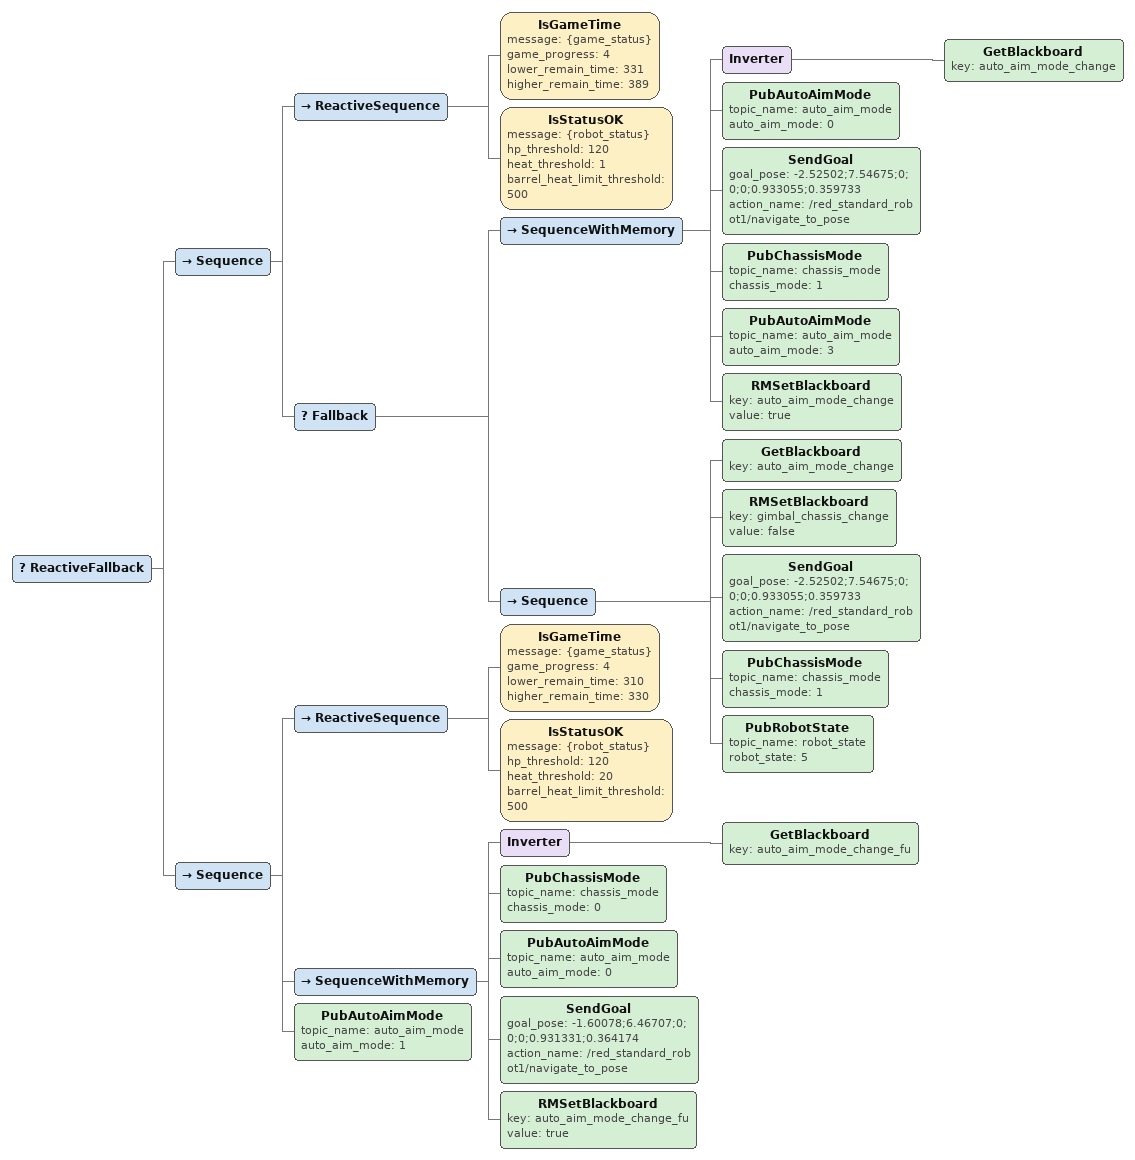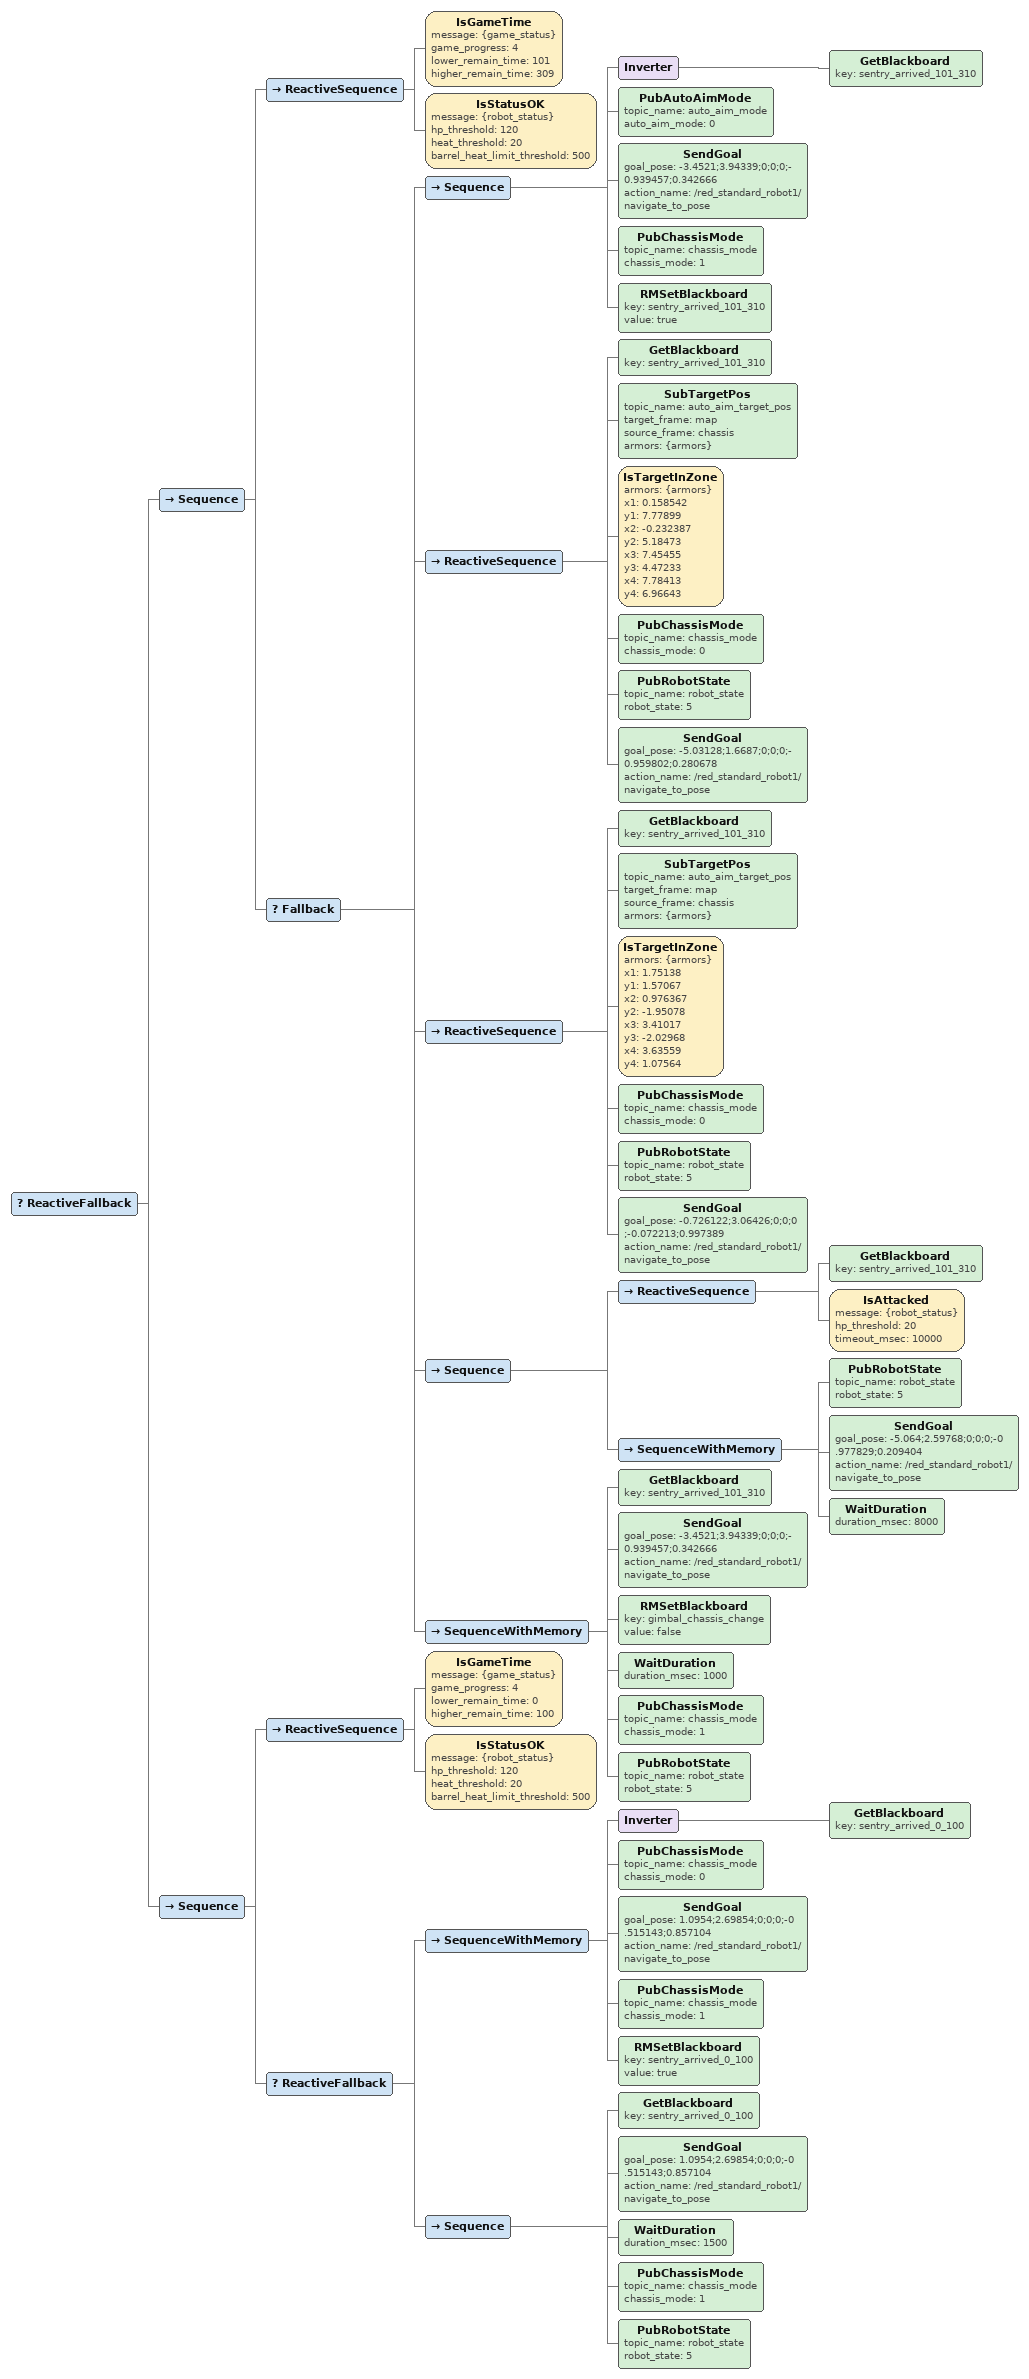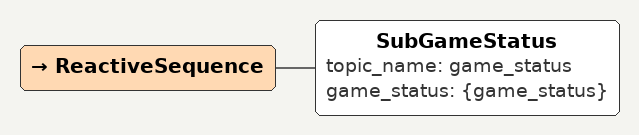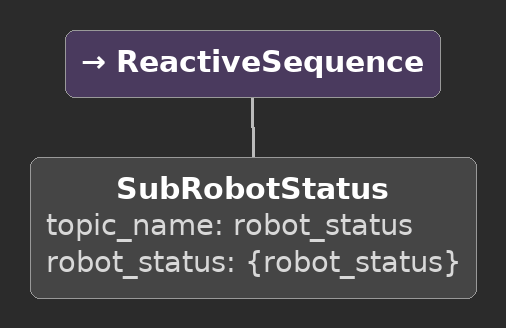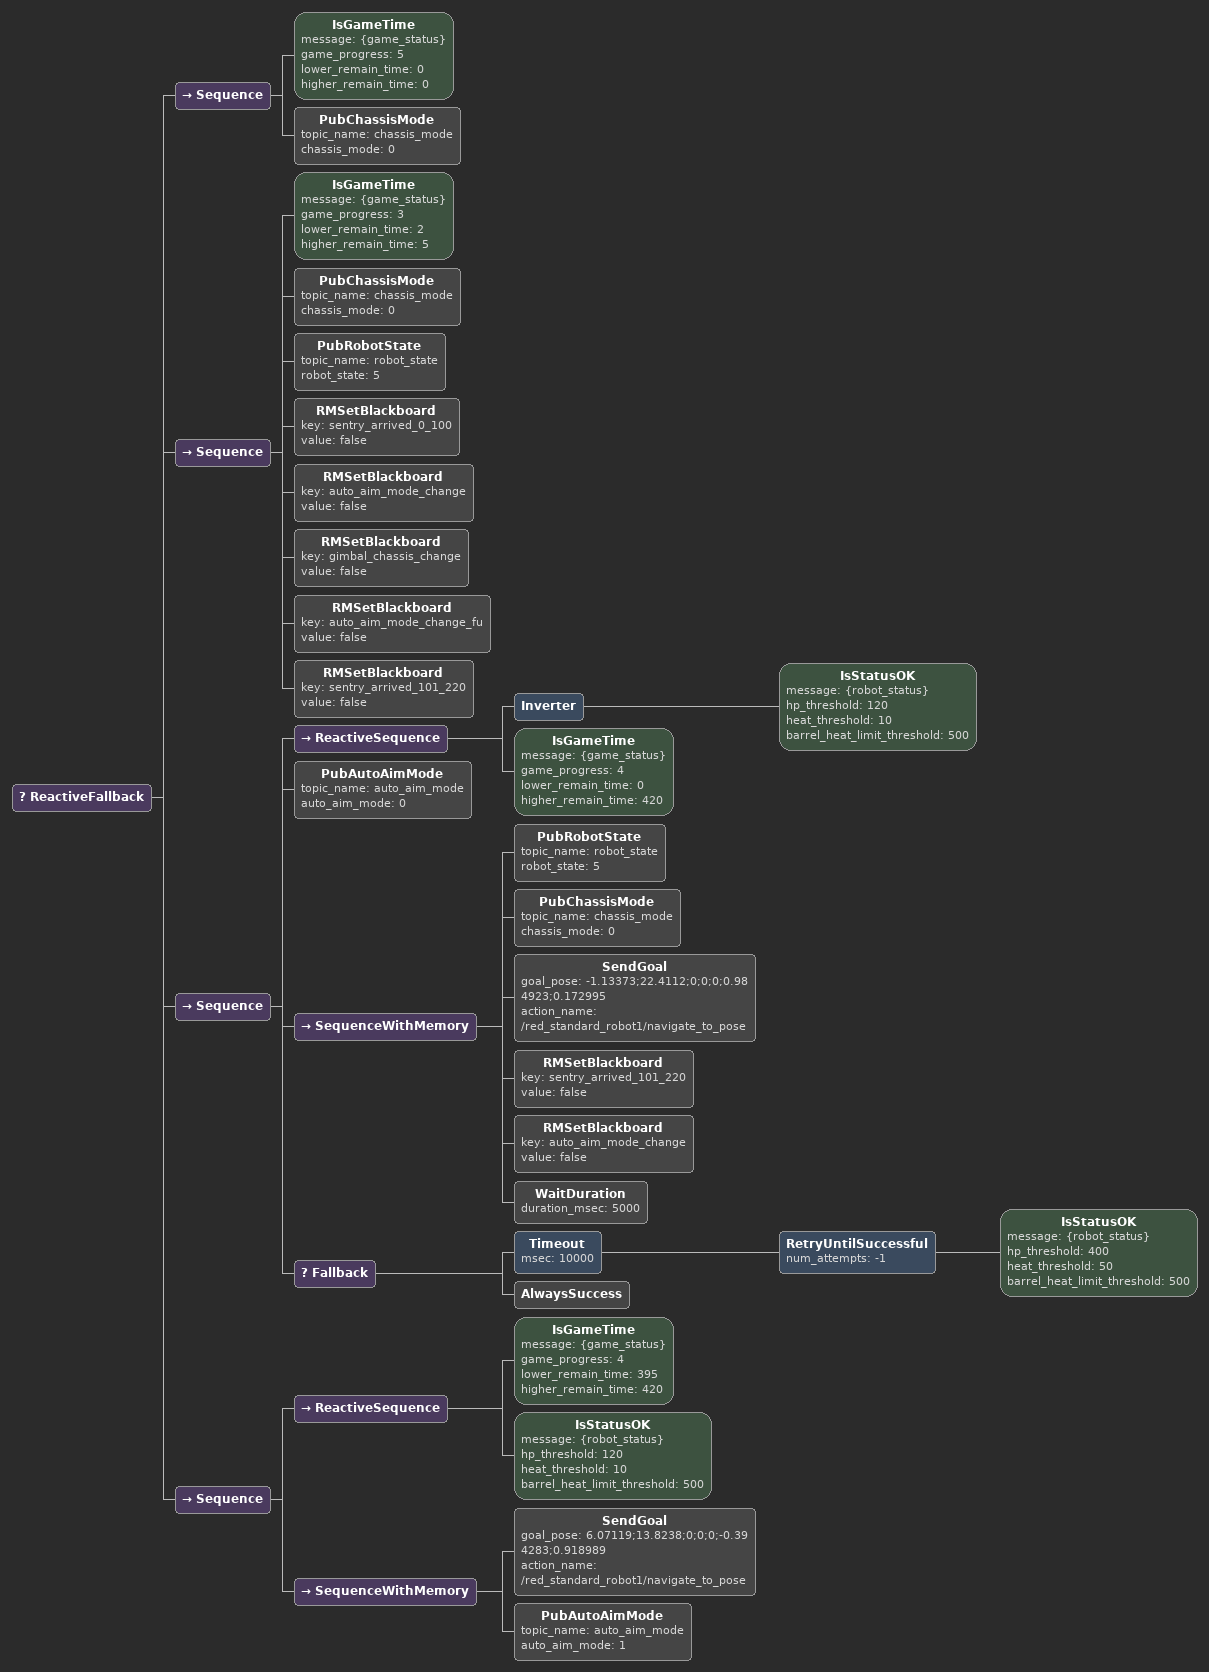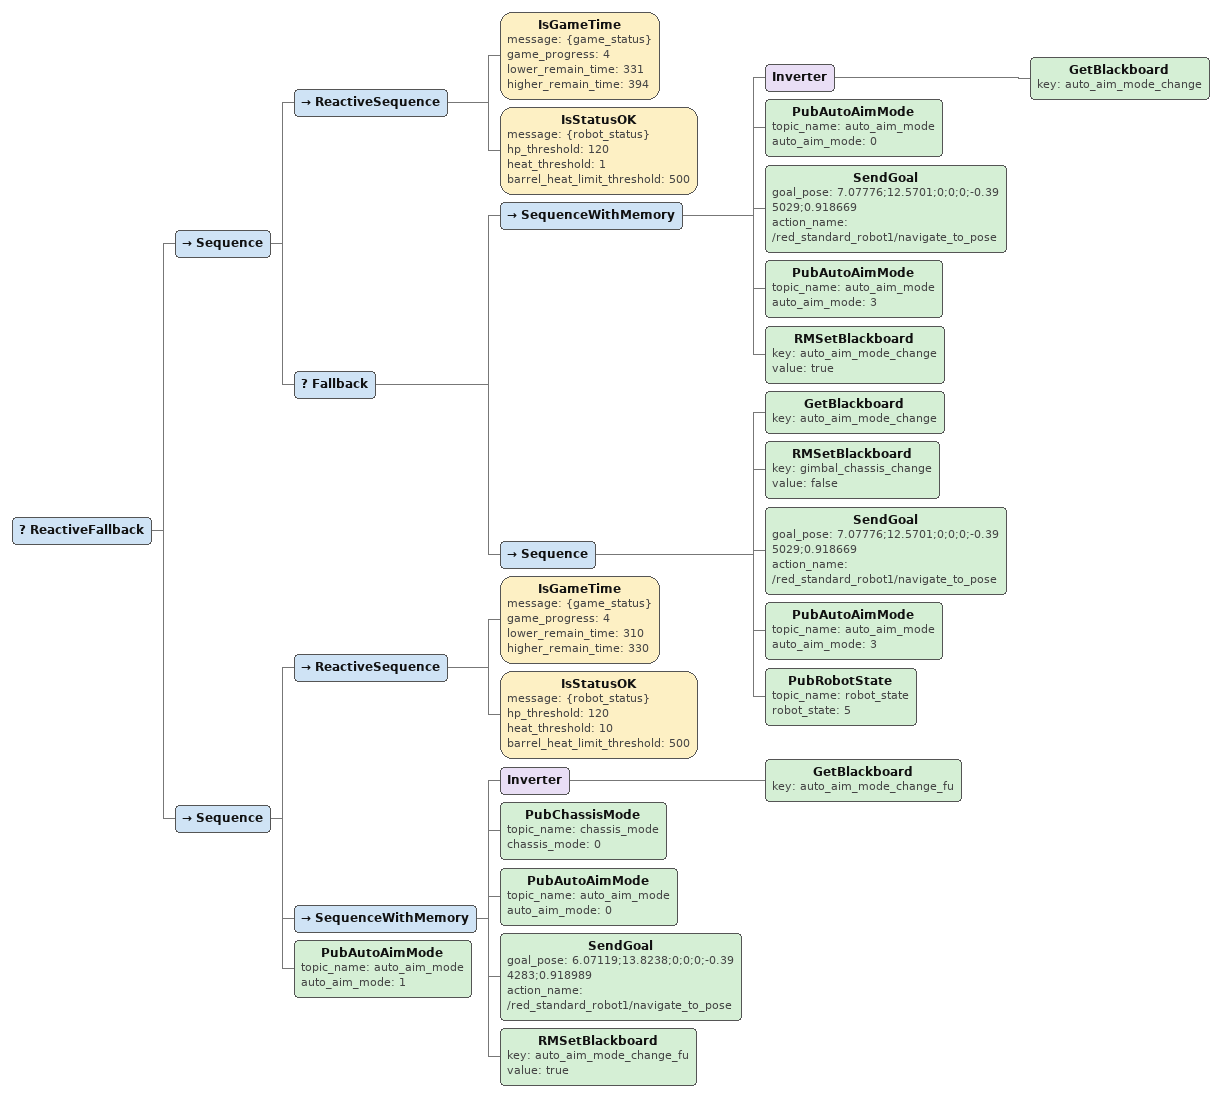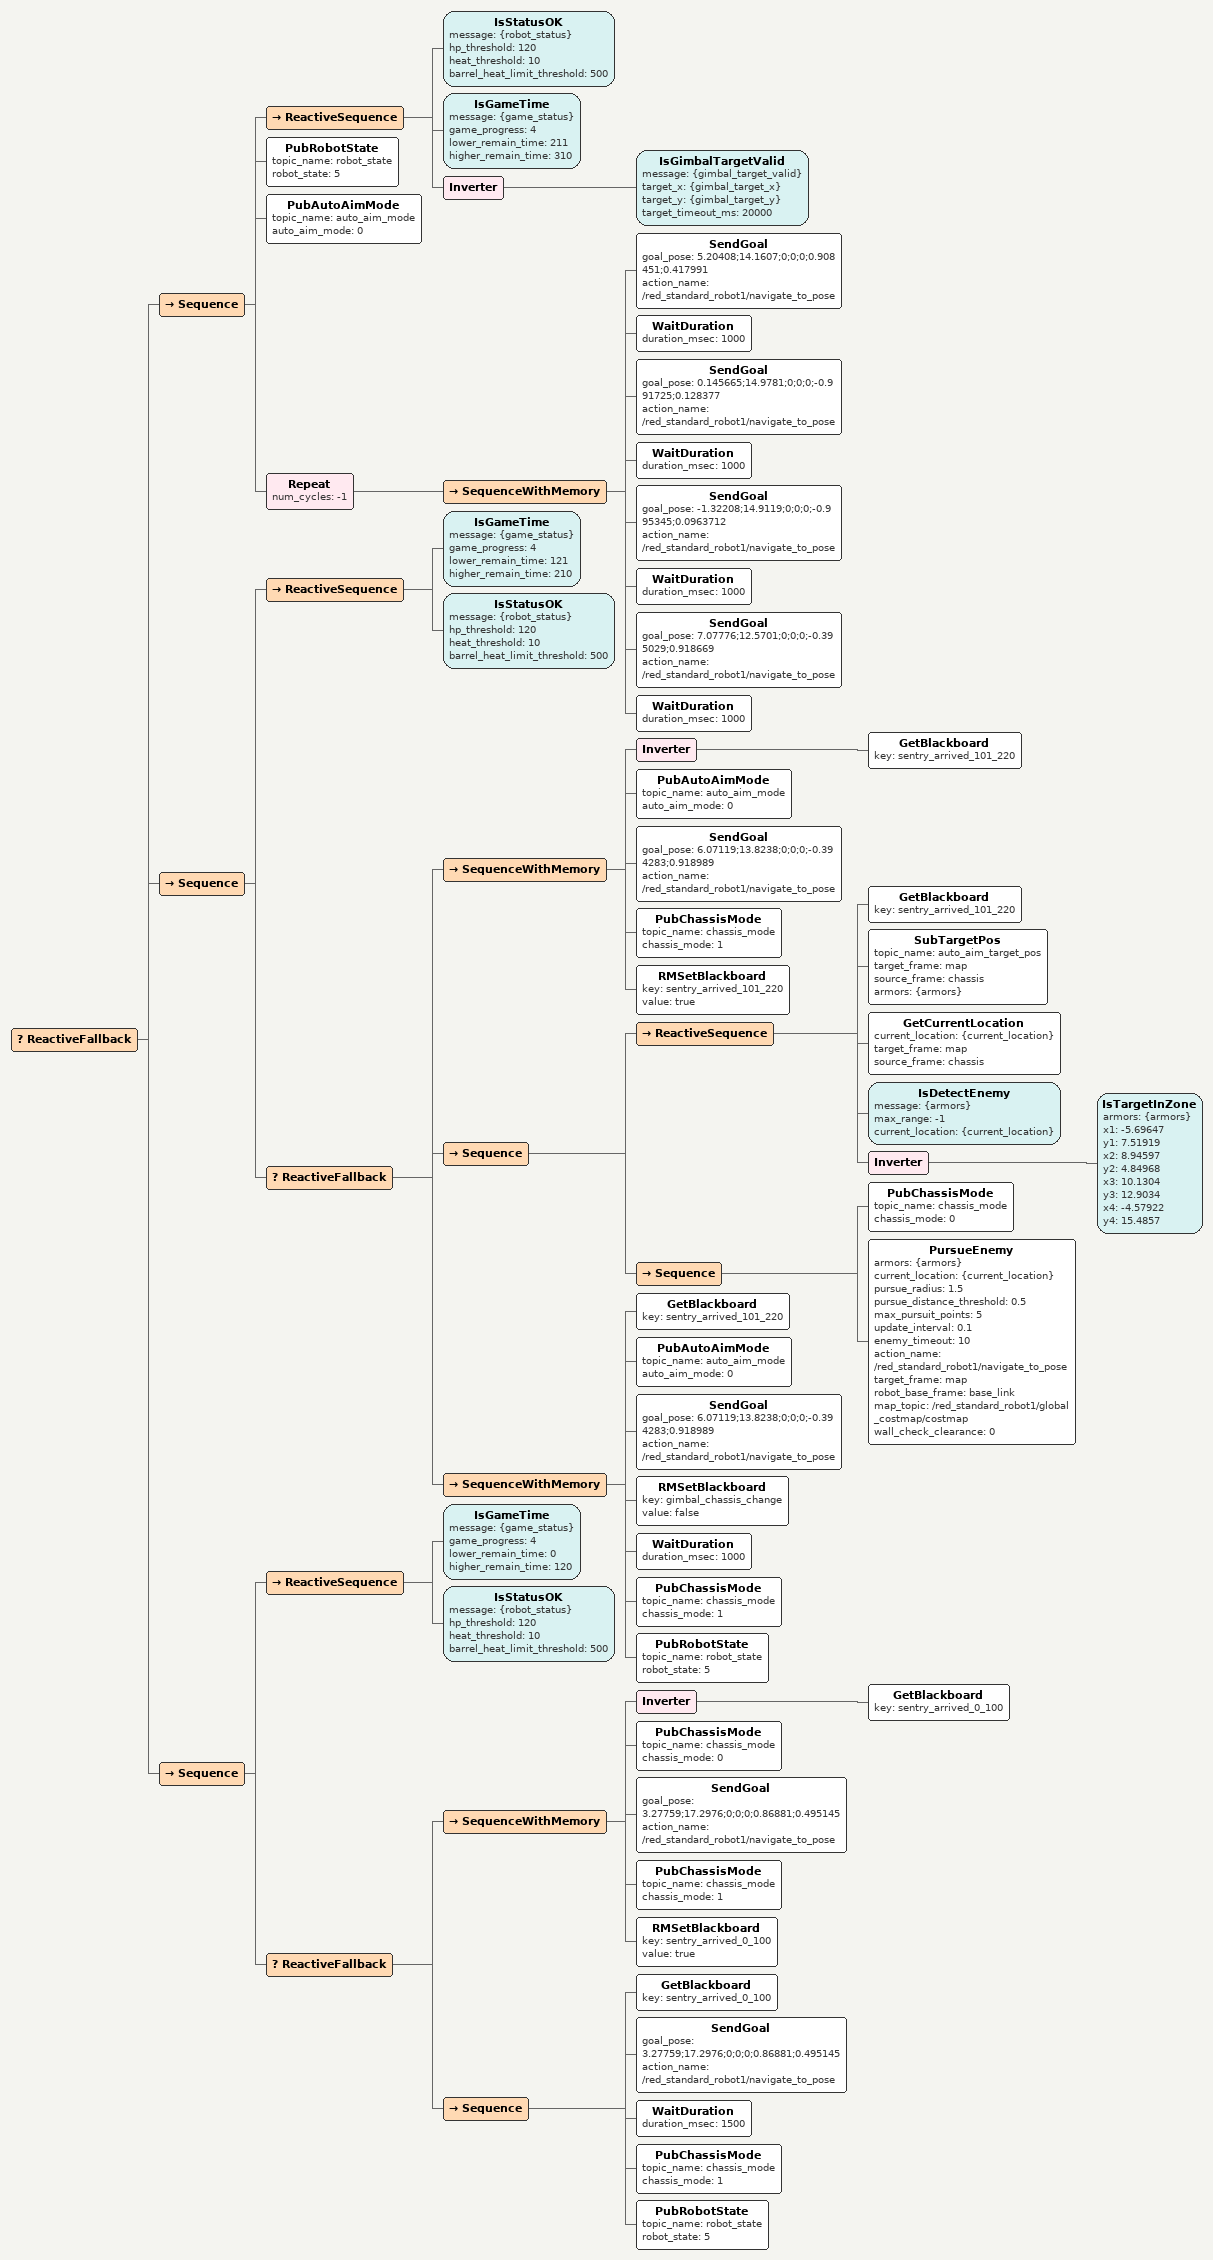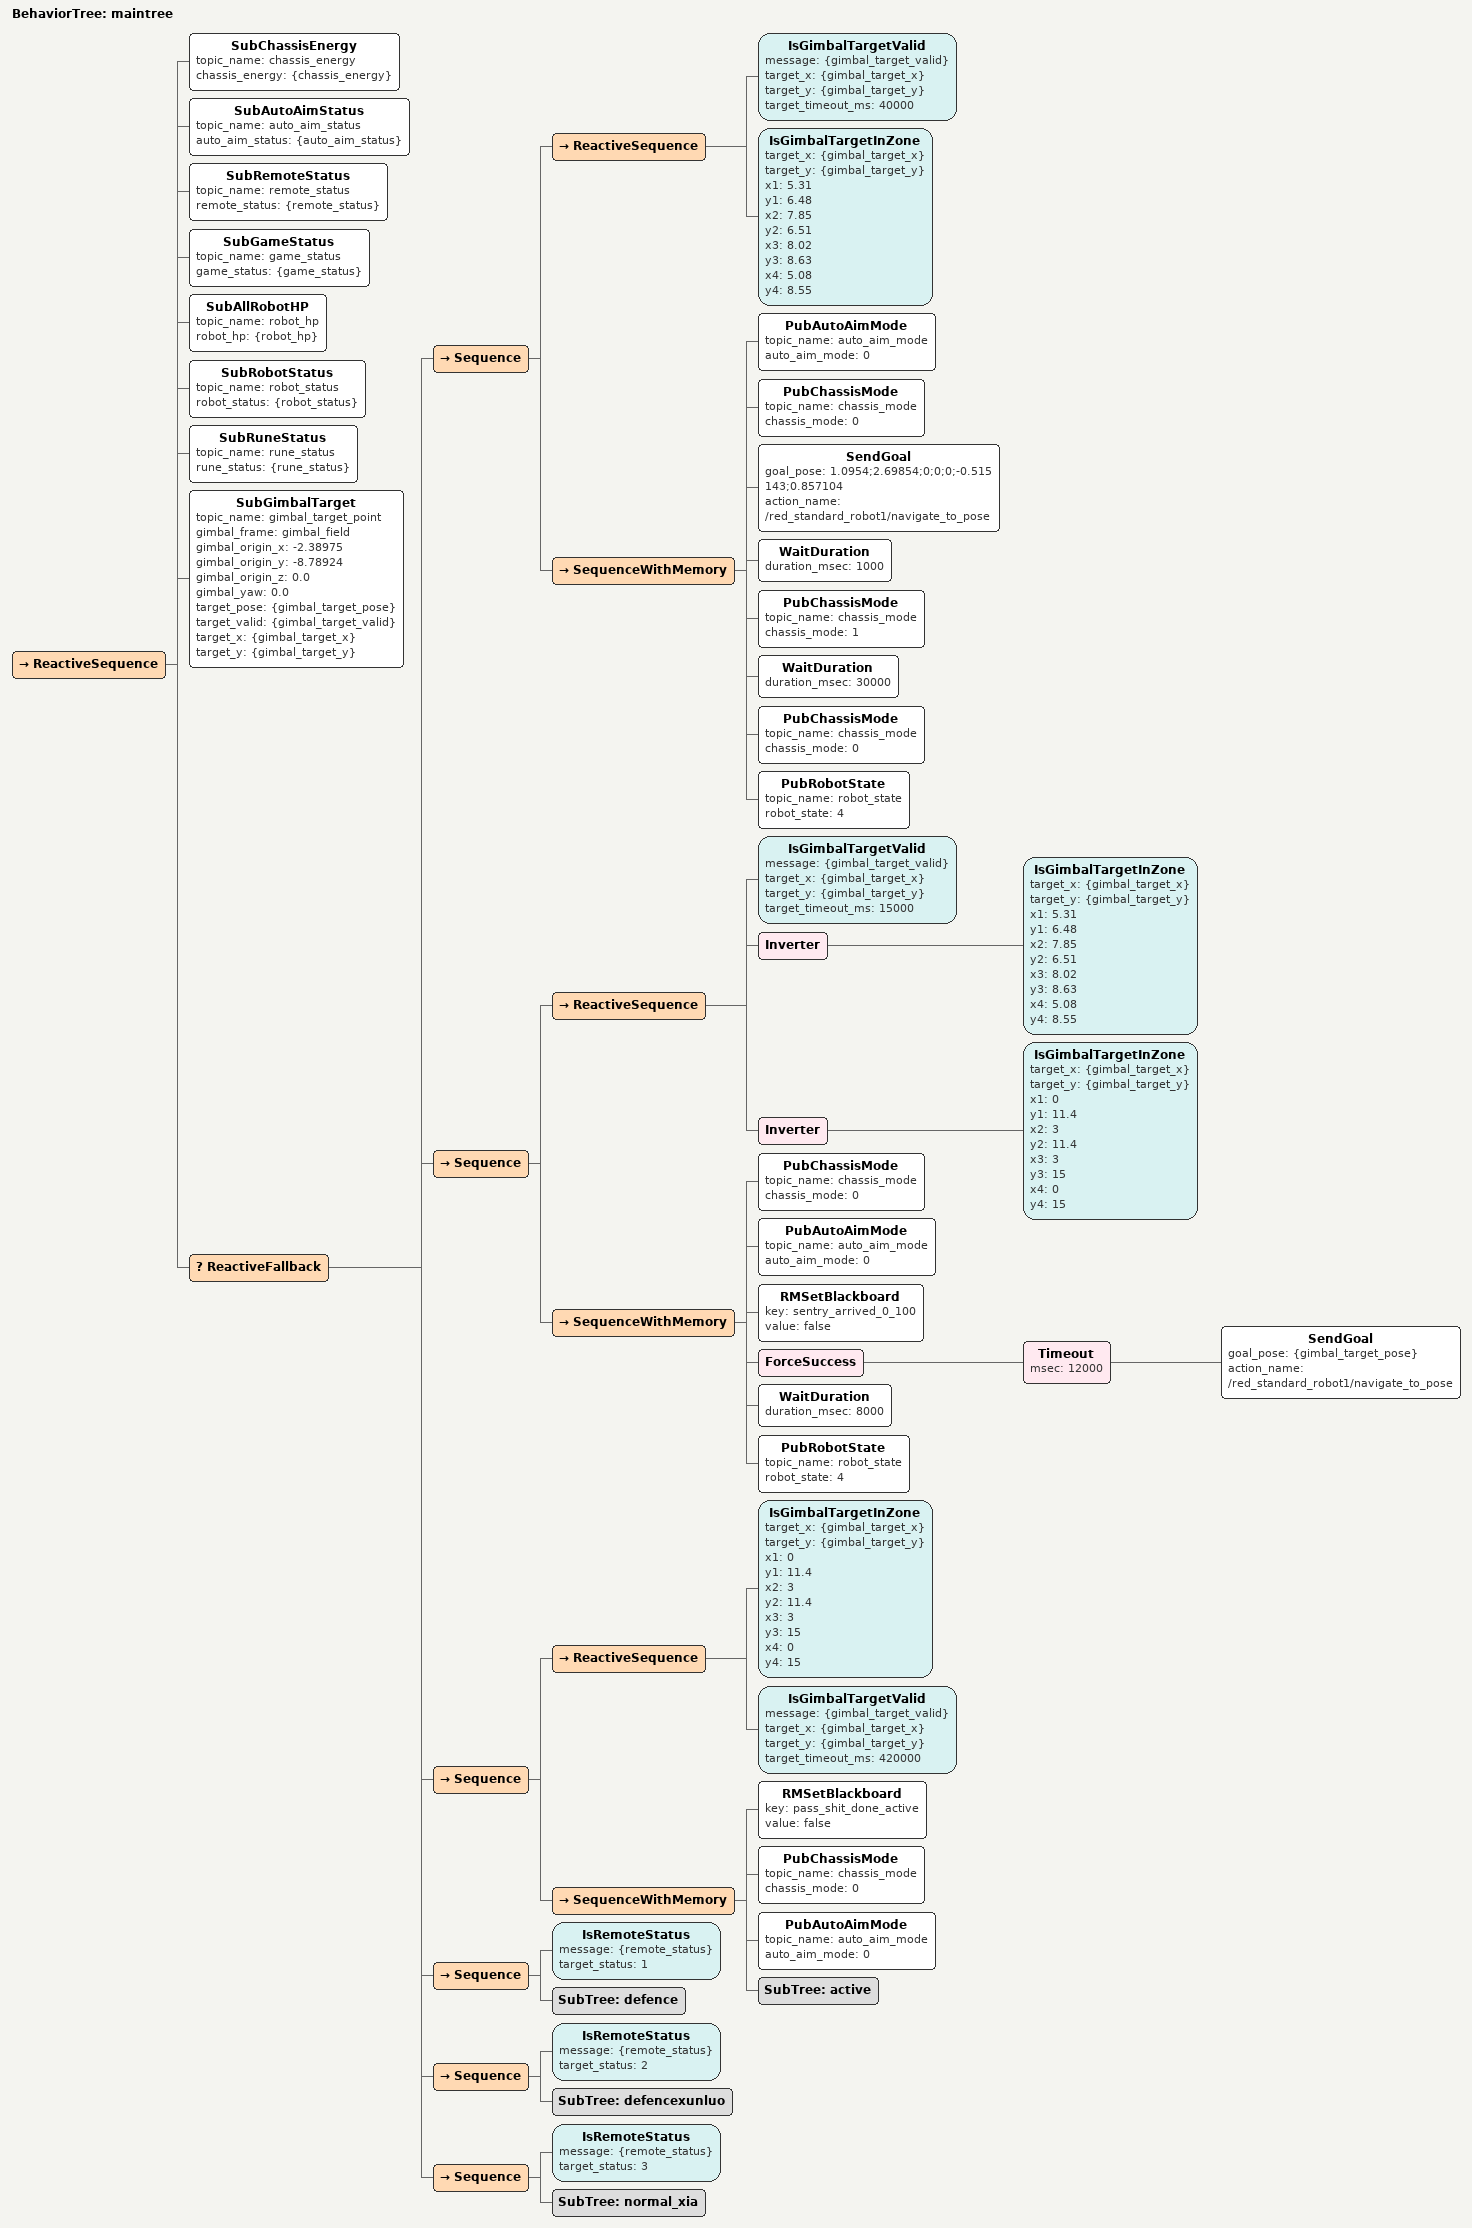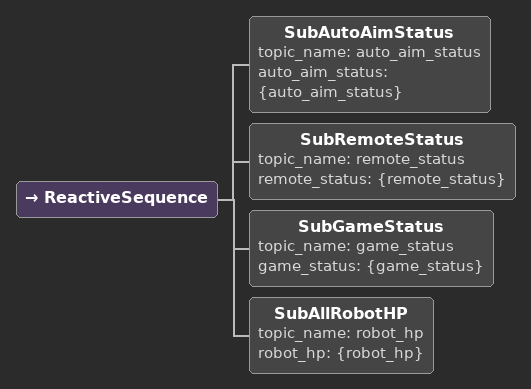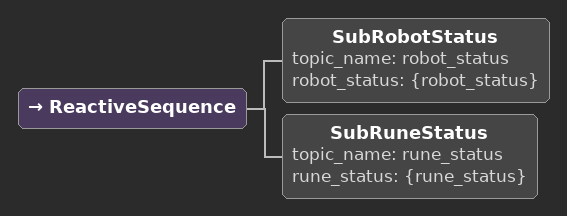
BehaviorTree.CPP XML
<ReactiveFallback>
  <Sequence>
    <ReactiveSequence>
      <IsGameTime message="{game_status}" game_progress="4" lower_remain_time="331" higher_remain_time="389"/>
      <IsStatusOK message="{robot_status}" hp_threshold="120" heat_threshold="1" barrel_heat_limit_threshold="500"/>
    </ReactiveSequence>
    <Fallback>
      <SequenceWithMemory>
        <Inverter>
          <GetBlackboard key="auto_aim_mode_change"/>
        </Inverter>
        <PubAutoAimMode topic_name="auto_aim_mode" auto_aim_mode="0"/>
        <SendGoal goal_pose="-2.52502;7.54675;0;0;0;0.933055;0.359733" action_name="/red_standard_robot1/navigate_to_pose"/>
        <PubChassisMode topic_name="chassis_mode" chassis_mode="1"/>
        <PubAutoAimMode topic_name="auto_aim_mode" auto_aim_mode="3"/>
        <RMSetBlackboard key="auto_aim_mode_change" value="true"/>
      </SequenceWithMemory>
      <Sequence>
        <GetBlackboard key="auto_aim_mode_change"/>
        <RMSetBlackboard key="gimbal_chassis_change" value="false"/>
        <SendGoal goal_pose="-2.52502;7.54675;0;0;0;0.933055;0.359733" action_name="/red_standard_robot1/navigate_to_pose"/>
        <PubChassisMode topic_name="chassis_mode" chassis_mode="1"/>
        <PubRobotState topic_name="robot_state" robot_state="5"/>
      </Sequence>
    </Fallback>
  </Sequence>
  <Sequence>
    <ReactiveSequence>
      <IsGameTime message="{game_status}" game_progress="4" lower_remain_time="310" higher_remain_time="330"/>
      <IsStatusOK message="{robot_status}" hp_threshold="120" heat_threshold="20" barrel_heat_limit_threshold="500"/>
    </ReactiveSequence>
    <SequenceWithMemory>
      <Inverter>
        <GetBlackboard key="auto_aim_mode_change_fu"/>
      </Inverter>
      <PubChassisMode topic_name="chassis_mode" chassis_mode="0"/>
      <PubAutoAimMode topic_name="auto_aim_mode" auto_aim_mode="0"/>
      <SendGoal goal_pose="-1.60078;6.46707;0;0;0;0.931331;0.364174" action_name="/red_standard_robot1/navigate_to_pose"/>
      <RMSetBlackboard key="auto_aim_mode_change_fu" value="true"/>
    </SequenceWithMemory>
    <PubAutoAimMode topic_name="auto_aim_mode" auto_aim_mode="1"/>
  </Sequence>
</ReactiveFallback>

<ReactiveFallback>
  <Sequence>
    <ReactiveSequence>
      <IsGameTime message="{game_status}" game_progress="4" lower_remain_time="101" higher_remain_time="309"/>
      <IsStatusOK message="{robot_status}" hp_threshold="120" heat_threshold="20" barrel_heat_limit_threshold="500"/>
    </ReactiveSequence>
    <Fallback>
      <Sequence>
        <Inverter>
          <GetBlackboard key="sentry_arrived_101_310"/>
        </Inverter>
        <PubAutoAimMode topic_name="auto_aim_mode" auto_aim_mode="0"/>
        <SendGoal goal_pose="-3.4521;3.94339;0;0;0;-0.939457;0.342666" action_name="/red_standard_robot1/navigate_to_pose"/>
        <PubChassisMode topic_name="chassis_mode" chassis_mode="1"/>
        <RMSetBlackboard key="sentry_arrived_101_310" value="true"/>
      </Sequence>
      <ReactiveSequence>
        <GetBlackboard key="sentry_arrived_101_310"/>
        <SubTargetPos topic_name="auto_aim_target_pos" target_frame="map" source_frame="chassis" armors="{armors}"/>
        <IsTargetInZone armors="{armors}" x1="0.158542" y1="7.77899" x2="-0.232387" y2="5.18473" x3="7.45455" y3="4.47233" x4="7.78413" y4="6.96643"/>
        <PubChassisMode topic_name="chassis_mode" chassis_mode="0"/>
        <PubRobotState topic_name="robot_state" robot_state="5"/>
        <SendGoal goal_pose="-5.03128;1.6687;0;0;0;-0.959802;0.280678" action_name="/red_standard_robot1/navigate_to_pose"/>
      </ReactiveSequence>
      <ReactiveSequence>
        <GetBlackboard key="sentry_arrived_101_310"/>
        <SubTargetPos topic_name="auto_aim_target_pos" target_frame="map" source_frame="chassis" armors="{armors}"/>
        <IsTargetInZone armors="{armors}" x1="1.75138" y1="1.57067" x2="0.976367" y2="-1.95078" x3="3.41017" y3="-2.02968" x4="3.63559" y4="1.07564"/>
        <PubChassisMode topic_name="chassis_mode" chassis_mode="0"/>
        <PubRobotState topic_name="robot_state" robot_state="5"/>
        <SendGoal goal_pose="-0.726122;3.06426;0;0;0;-0.072213;0.997389" action_name="/red_standard_robot1/navigate_to_pose"/>
      </ReactiveSequence>
      <Sequence>
        <ReactiveSequence>
          <GetBlackboard key="sentry_arrived_101_310"/>
          <IsAttacked message="{robot_status}" hp_threshold="20" timeout_msec="10000"/>
        </ReactiveSequence>
        <SequenceWithMemory>
          <PubRobotState topic_name="robot_state" robot_state="5"/>
          <SendGoal goal_pose="-5.064;2.59768;0;0;0;-0.977829;0.209404" action_name="/red_standard_robot1/navigate_to_pose"/>
          <WaitDuration duration_msec="8000"/>
        </SequenceWithMemory>
      </Sequence>
      <SequenceWithMemory>
        <GetBlackboard key="sentry_arrived_101_310"/>
        <SendGoal goal_pose="-3.4521;3.94339;0;0;0;-0.939457;0.342666" action_name="/red_standard_robot1/navigate_to_pose"/>
        <RMSetBlackboard key="gimbal_chassis_change" value="false"/>
        <WaitDuration duration_msec="1000"/>
        <PubChassisMode topic_name="chassis_mode" chassis_mode="1"/>
        <PubRobotState topic_name="robot_state" robot_state="5"/>
      </SequenceWithMemory>
    </Fallback>
  </Sequence>
  <Sequence>
    <ReactiveSequence>
      <IsGameTime message="{game_status}" game_progress="4" lower_remain_time="0" higher_remain_time="100"/>
      <IsStatusOK message="{robot_status}" hp_threshold="120" heat_threshold="20" barrel_heat_limit_threshold="500"/>
    </ReactiveSequence>
    <ReactiveFallback>
      <SequenceWithMemory>
        <Inverter>
          <GetBlackboard key="sentry_arrived_0_100"/>
        </Inverter>
        <PubChassisMode topic_name="chassis_mode" chassis_mode="0"/>
        <SendGoal goal_pose="1.0954;2.69854;0;0;0;-0.515143;0.857104" action_name="/red_standard_robot1/navigate_to_pose"/>
        <PubChassisMode topic_name="chassis_mode" chassis_mode="1"/>
        <RMSetBlackboard key="sentry_arrived_0_100" value="true"/>
      </SequenceWithMemory>
      <Sequence>
        <GetBlackboard key="sentry_arrived_0_100"/>
        <SendGoal goal_pose="1.0954;2.69854;0;0;0;-0.515143;0.857104" action_name="/red_standard_robot1/navigate_to_pose"/>
        <WaitDuration duration_msec="1500"/>
        <PubChassisMode topic_name="chassis_mode" chassis_mode="1"/>
        <PubRobotState topic_name="robot_state" robot_state="5"/>
      </Sequence>
    </ReactiveFallback>
  </Sequence>
</ReactiveFallback>

<ReactiveSequence>
  <SubGameStatus topic_name="game_status" game_status="{game_status}"/>
</ReactiveSequence>

<ReactiveSequence>
  <SubRobotStatus topic_name="robot_status" robot_status="{robot_status}"/>
</ReactiveSequence>

<ReactiveFallback>
  <Sequence>
    <IsGameTime message="{game_status}" game_progress="5" lower_remain_time="0" higher_remain_time="0"/>
    <PubChassisMode topic_name="chassis_mode" chassis_mode="0"/>
  </Sequence>
  <Sequence>
    <IsGameTime message="{game_status}" game_progress="3" lower_remain_time="2" higher_remain_time="5"/>
    <PubChassisMode topic_name="chassis_mode" chassis_mode="0"/>
    <PubRobotState topic_name="robot_state" robot_state="5"/>
    <RMSetBlackboard key="sentry_arrived_0_100" value="false"/>
    <RMSetBlackboard key="auto_aim_mode_change" value="false"/>
    <RMSetBlackboard key="gimbal_chassis_change" value="false"/>
    <RMSetBlackboard key="auto_aim_mode_change_fu" value="false"/>
    <RMSetBlackboard key="sentry_arrived_101_220" value="false"/>
  </Sequence>
  <Sequence>
    <ReactiveSequence>
      <Inverter>
        <IsStatusOK message="{robot_status}" hp_threshold="120" heat_threshold="10" barrel_heat_limit_threshold="500"/>
      </Inverter>
      <IsGameTime message="{game_status}" game_progress="4" lower_remain_time="0" higher_remain_time="420"/>
    </ReactiveSequence>
    <PubAutoAimMode topic_name="auto_aim_mode" auto_aim_mode="0"/>
    <SequenceWithMemory>
      <PubRobotState topic_name="robot_state" robot_state="5"/>
      <PubChassisMode topic_name="chassis_mode" chassis_mode="0"/>
      <SendGoal goal_pose="-1.13373;22.4112;0;0;0;0.984923;0.172995" action_name="/red_standard_robot1/navigate_to_pose"/>
      <RMSetBlackboard key="sentry_arrived_101_220" value="false"/>
      <RMSetBlackboard key="auto_aim_mode_change" value="false"/>
      <WaitDuration duration_msec="5000"/>
    </SequenceWithMemory>
    <Fallback>
      <Timeout msec="10000">
        <RetryUntilSuccessful num_attempts="-1">
          <IsStatusOK message="{robot_status}" hp_threshold="400" heat_threshold="50" barrel_heat_limit_threshold="500"/>
        </RetryUntilSuccessful>
      </Timeout>
      <AlwaysSuccess/>
    </Fallback>
  </Sequence>
  <Sequence>
    <ReactiveSequence>
      <IsGameTime message="{game_status}" game_progress="4" lower_remain_time="395" higher_remain_time="420"/>
      <IsStatusOK message="{robot_status}" hp_threshold="120" heat_threshold="10" barrel_heat_limit_threshold="500"/>
    </ReactiveSequence>
    <SequenceWithMemory>
      <SendGoal goal_pose="6.07119;13.8238;0;0;0;-0.394283;0.918989" action_name="/red_standard_robot1/navigate_to_pose"/>
      <PubAutoAimMode topic_name="auto_aim_mode" auto_aim_mode="1"/>
    </SequenceWithMemory>
  </Sequence>
</ReactiveFallback>

<ReactiveFallback>
  <Sequence>
    <ReactiveSequence>
      <IsGameTime message="{game_status}" game_progress="4" lower_remain_time="331" higher_remain_time="394"/>
      <IsStatusOK message="{robot_status}" hp_threshold="120" heat_threshold="1" barrel_heat_limit_threshold="500"/>
    </ReactiveSequence>
    <Fallback>
      <SequenceWithMemory>
        <Inverter>
          <GetBlackboard key="auto_aim_mode_change"/>
        </Inverter>
        <PubAutoAimMode topic_name="auto_aim_mode" auto_aim_mode="0"/>
        <SendGoal goal_pose="7.07776;12.5701;0;0;0;-0.395029;0.918669" action_name="/red_standard_robot1/navigate_to_pose"/>
        <PubAutoAimMode topic_name="auto_aim_mode" auto_aim_mode="3"/>
        <RMSetBlackboard key="auto_aim_mode_change" value="true"/>
      </SequenceWithMemory>
      <Sequence>
        <GetBlackboard key="auto_aim_mode_change"/>
        <RMSetBlackboard key="gimbal_chassis_change" value="false"/>
        <SendGoal goal_pose="7.07776;12.5701;0;0;0;-0.395029;0.918669" action_name="/red_standard_robot1/navigate_to_pose"/>
        <PubAutoAimMode topic_name="auto_aim_mode" auto_aim_mode="3"/>
        <PubRobotState topic_name="robot_state" robot_state="5"/>
      </Sequence>
    </Fallback>
  </Sequence>
  <Sequence>
    <ReactiveSequence>
      <IsGameTime message="{game_status}" game_progress="4" lower_remain_time="310" higher_remain_time="330"/>
      <IsStatusOK message="{robot_status}" hp_threshold="120" heat_threshold="10" barrel_heat_limit_threshold="500"/>
    </ReactiveSequence>
    <SequenceWithMemory>
      <Inverter>
        <GetBlackboard key="auto_aim_mode_change_fu"/>
      </Inverter>
      <PubChassisMode topic_name="chassis_mode" chassis_mode="0"/>
      <PubAutoAimMode topic_name="auto_aim_mode" auto_aim_mode="0"/>
      <SendGoal goal_pose="6.07119;13.8238;0;0;0;-0.394283;0.918989" action_name="/red_standard_robot1/navigate_to_pose"/>
      <RMSetBlackboard key="auto_aim_mode_change_fu" value="true"/>
    </SequenceWithMemory>
    <PubAutoAimMode topic_name="auto_aim_mode" auto_aim_mode="1"/>
  </Sequence>
</ReactiveFallback>

<ReactiveFallback>
  <Sequence>
    <ReactiveSequence>
      <IsStatusOK message="{robot_status}" hp_threshold="120" heat_threshold="10" barrel_heat_limit_threshold="500"/>
      <IsGameTime message="{game_status}" game_progress="4" lower_remain_time="211" higher_remain_time="310"/>
      <Inverter>
        <IsGimbalTargetValid message="{gimbal_target_valid}" target_x="{gimbal_target_x}" target_y="{gimbal_target_y}" target_timeout_ms="20000"/>
      </Inverter>
    </ReactiveSequence>
    <PubRobotState topic_name="robot_state" robot_state="5"/>
    <PubAutoAimMode topic_name="auto_aim_mode" auto_aim_mode="0"/>
    <Repeat num_cycles="-1">
      <SequenceWithMemory>
        <SendGoal goal_pose="5.20408;14.1607;0;0;0;0.908451;0.417991" action_name="/red_standard_robot1/navigate_to_pose"/>
        <WaitDuration duration_msec="1000"/>
        <SendGoal goal_pose="0.145665;14.9781;0;0;0;-0.991725;0.128377" action_name="/red_standard_robot1/navigate_to_pose"/>
        <WaitDuration duration_msec="1000"/>
        <SendGoal goal_pose="-1.32208;14.9119;0;0;0;-0.995345;0.0963712" action_name="/red_standard_robot1/navigate_to_pose"/>
        <WaitDuration duration_msec="1000"/>
        <SendGoal goal_pose="7.07776;12.5701;0;0;0;-0.395029;0.918669" action_name="/red_standard_robot1/navigate_to_pose"/>
        <WaitDuration duration_msec="1000"/>
      </SequenceWithMemory>
    </Repeat>
  </Sequence>
  <Sequence>
    <ReactiveSequence>
      <IsGameTime message="{game_status}" game_progress="4" lower_remain_time="121" higher_remain_time="210"/>
      <IsStatusOK message="{robot_status}" hp_threshold="120" heat_threshold="10" barrel_heat_limit_threshold="500"/>
    </ReactiveSequence>
    <ReactiveFallback>
      <SequenceWithMemory>
        <Inverter>
          <GetBlackboard key="sentry_arrived_101_220"/>
        </Inverter>
        <PubAutoAimMode topic_name="auto_aim_mode" auto_aim_mode="0"/>
        <SendGoal goal_pose="6.07119;13.8238;0;0;0;-0.394283;0.918989" action_name="/red_standard_robot1/navigate_to_pose"/>
        <PubChassisMode topic_name="chassis_mode" chassis_mode="1"/>
        <RMSetBlackboard key="sentry_arrived_101_220" value="true"/>
      </SequenceWithMemory>
      <Sequence>
        <ReactiveSequence>
          <GetBlackboard key="sentry_arrived_101_220"/>
          <SubTargetPos topic_name="auto_aim_target_pos" target_frame="map" source_frame="chassis" armors="{armors}"/>
          <GetCurrentLocation current_location="{current_location}" target_frame="map" source_frame="chassis"/>
          <IsDetectEnemy message="{armors}" max_range="-1" current_location="{current_location}"/>
          <Inverter>
            <IsTargetInZone armors="{armors}" x1="-5.69647" y1="7.51919" x2="8.94597" y2="4.84968" x3="10.1304" y3="12.9034" x4="-4.57922" y4="15.4857"/>
          </Inverter>
        </ReactiveSequence>
        <Sequence>
          <PubChassisMode topic_name="chassis_mode" chassis_mode="0"/>
          <PursueEnemy armors="{armors}" current_location="{current_location}" pursue_radius="1.5" pursue_distance_threshold="0.5" max_pursuit_points="5" update_interval="0.1" enemy_timeout="10" action_name="/red_standard_robot1/navigate_to_pose" target_frame="map" robot_base_frame="base_link" map_topic="/red_standard_robot1/global_costmap/costmap" wall_check_clearance="0"/>
        </Sequence>
      </Sequence>
      <SequenceWithMemory>
        <GetBlackboard key="sentry_arrived_101_220"/>
        <PubAutoAimMode topic_name="auto_aim_mode" auto_aim_mode="0"/>
        <SendGoal goal_pose="6.07119;13.8238;0;0;0;-0.394283;0.918989" action_name="/red_standard_robot1/navigate_to_pose"/>
        <RMSetBlackboard key="gimbal_chassis_change" value="false"/>
        <WaitDuration duration_msec="1000"/>
        <PubChassisMode topic_name="chassis_mode" chassis_mode="1"/>
        <PubRobotState topic_name="robot_state" robot_state="5"/>
      </SequenceWithMemory>
    </ReactiveFallback>
  </Sequence>
  <Sequence>
    <ReactiveSequence>
      <IsGameTime message="{game_status}" game_progress="4" lower_remain_time="0" higher_remain_time="120"/>
      <IsStatusOK message="{robot_status}" hp_threshold="120" heat_threshold="10" barrel_heat_limit_threshold="500"/>
    </ReactiveSequence>
    <ReactiveFallback>
      <SequenceWithMemory>
        <Inverter>
          <GetBlackboard key="sentry_arrived_0_100"/>
        </Inverter>
        <PubChassisMode topic_name="chassis_mode" chassis_mode="0"/>
        <SendGoal goal_pose="3.27759;17.2976;0;0;0;0.86881;0.495145" action_name="/red_standard_robot1/navigate_to_pose"/>
        <PubChassisMode topic_name="chassis_mode" chassis_mode="1"/>
        <RMSetBlackboard key="sentry_arrived_0_100" value="true"/>
      </SequenceWithMemory>
      <Sequence>
        <GetBlackboard key="sentry_arrived_0_100"/>
        <SendGoal goal_pose="3.27759;17.2976;0;0;0;0.86881;0.495145" action_name="/red_standard_robot1/navigate_to_pose"/>
        <WaitDuration duration_msec="1500"/>
        <PubChassisMode topic_name="chassis_mode" chassis_mode="1"/>
        <PubRobotState topic_name="robot_state" robot_state="5"/>
      </Sequence>
    </ReactiveFallback>
  </Sequence>
</ReactiveFallback>

<BehaviorTree ID="maintree">
  <ReactiveSequence>
    <SubChassisEnergy topic_name="chassis_energy" chassis_energy="{chassis_energy}"/>
    <SubAutoAimStatus topic_name="auto_aim_status" auto_aim_status="{auto_aim_status}"/>
    <SubRemoteStatus topic_name="remote_status" remote_status="{remote_status}"/>
    <SubGameStatus topic_name="game_status" game_status="{game_status}"/>
    <SubAllRobotHP topic_name="robot_hp" robot_hp="{robot_hp}"/>
    <SubRobotStatus topic_name="robot_status" robot_status="{robot_status}"/>
    <SubRuneStatus topic_name="rune_status" rune_status="{rune_status}"/>
    <SubGimbalTarget topic_name="gimbal_target_point" gimbal_frame="gimbal_field" gimbal_origin_x="-2.38975" gimbal_origin_y="-8.78924" gimbal_origin_z="0.0" gimbal_yaw="0.0" target_pose="{gimbal_target_pose}" target_valid="{gimbal_target_valid}" target_x="{gimbal_target_x}" target_y="{gimbal_target_y}"/>
    <ReactiveFallback>
      <Sequence>
        <ReactiveSequence>
          <IsGimbalTargetValid message="{gimbal_target_valid}" target_x="{gimbal_target_x}" target_y="{gimbal_target_y}" target_timeout_ms="40000"/>
          <IsGimbalTargetInZone target_x="{gimbal_target_x}" target_y="{gimbal_target_y}" x1="5.31" y1="6.48" x2="7.85" y2="6.51" x3="8.02" y3="8.63" x4="5.08" y4="8.55"/>
        </ReactiveSequence>
        <SequenceWithMemory>
          <PubAutoAimMode topic_name="auto_aim_mode" auto_aim_mode="0"/>
          <PubChassisMode topic_name="chassis_mode" chassis_mode="0"/>
          <SendGoal goal_pose="1.0954;2.69854;0;0;0;-0.515143;0.857104" action_name="/red_standard_robot1/navigate_to_pose"/>
          <WaitDuration duration_msec="1000"/>
          <PubChassisMode topic_name="chassis_mode" chassis_mode="1"/>
          <WaitDuration duration_msec="30000"/>
          <PubChassisMode topic_name="chassis_mode" chassis_mode="0"/>
          <PubRobotState topic_name="robot_state" robot_state="4"/>
        </SequenceWithMemory>
      </Sequence>
      <Sequence>
        <ReactiveSequence>
          <IsGimbalTargetValid message="{gimbal_target_valid}" target_x="{gimbal_target_x}" target_y="{gimbal_target_y}" target_timeout_ms="15000"/>
          <Inverter>
            <IsGimbalTargetInZone target_x="{gimbal_target_x}" target_y="{gimbal_target_y}" x1="5.31" y1="6.48" x2="7.85" y2="6.51" x3="8.02" y3="8.63" x4="5.08" y4="8.55"/>
          </Inverter>
          <Inverter>
            <IsGimbalTargetInZone target_x="{gimbal_target_x}" target_y="{gimbal_target_y}" x1="0" y1="11.4" x2="3" y2="11.4" x3="3" y3="15" x4="0" y4="15"/>
          </Inverter>
        </ReactiveSequence>
        <SequenceWithMemory>
          <PubChassisMode topic_name="chassis_mode" chassis_mode="0"/>
          <PubAutoAimMode topic_name="auto_aim_mode" auto_aim_mode="0"/>
          <RMSetBlackboard key="sentry_arrived_0_100" value="false"/>
          <ForceSuccess>
            <Timeout msec="12000">
              <SendGoal goal_pose="{gimbal_target_pose}" action_name="/red_standard_robot1/navigate_to_pose"/>
            </Timeout>
          </ForceSuccess>
          <WaitDuration duration_msec="8000"/>
          <PubRobotState topic_name="robot_state" robot_state="4"/>
        </SequenceWithMemory>
      </Sequence>
      <Sequence>
        <ReactiveSequence>
          <IsGimbalTargetInZone target_x="{gimbal_target_x}" target_y="{gimbal_target_y}" x1="0" y1="11.4" x2="3" y2="11.4" x3="3" y3="15" x4="0" y4="15"/>
          <IsGimbalTargetValid message="{gimbal_target_valid}" target_x="{gimbal_target_x}" target_y="{gimbal_target_y}" target_timeout_ms="420000"/>
        </ReactiveSequence>
        <SequenceWithMemory>
          <RMSetBlackboard key="pass_shit_done_active" value="false"/>
          <PubChassisMode topic_name="chassis_mode" chassis_mode="0"/>
          <PubAutoAimMode topic_name="auto_aim_mode" auto_aim_mode="0"/>
          <SubTree ID="active"/>
        </SequenceWithMemory>
      </Sequence>
      <Sequence>
        <IsRemoteStatus message="{remote_status}" target_status="1"/>
        <SubTree ID="defence"/>
      </Sequence>
      <Sequence>
        <IsRemoteStatus message="{remote_status}" target_status="2"/>
        <SubTree ID="defencexunluo"/>
      </Sequence>
      <Sequence>
        <IsRemoteStatus message="{remote_status}" target_status="3"/>
        <SubTree ID="normal_xia"/>
      </Sequence>
    </ReactiveFallback>
  </ReactiveSequence>
</BehaviorTree>

<ReactiveSequence>
  <SubAutoAimStatus topic_name="auto_aim_status" auto_aim_status="{auto_aim_status}"/>
  <SubRemoteStatus topic_name="remote_status" remote_status="{remote_status}"/>
  <SubGameStatus topic_name="game_status" game_status="{game_status}"/>
  <SubAllRobotHP topic_name="robot_hp" robot_hp="{robot_hp}"/>
</ReactiveSequence>

<ReactiveSequence>
  <SubRobotStatus topic_name="robot_status" robot_status="{robot_status}"/>
  <SubRuneStatus topic_name="rune_status" rune_status="{rune_status}"/>
</ReactiveSequence>
